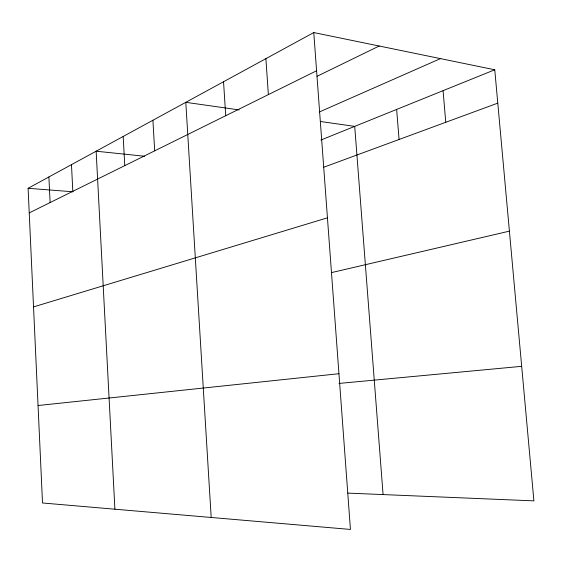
<?xml version="1.0" encoding="UTF-8"?>
<svg xmlns="http://www.w3.org/2000/svg" width="562" height="562" viewBox="0 0 562 562"><rect width="100%" height="100%" fill="white"/><g stroke="black" fill="none" stroke-linecap="round" stroke-linejoin="round"><path stroke-width="0.84" d="M313.765 32.561L350.442 529.439L42.515 502.983L28.1 188.298L313.765 32.561L494.757 69.779L533.9 500.868L347.843 493.106M29.224 212.893L316.582 70.77M317.017 76.313L379.195 46.014M319.314 111.993L440.468 58.617M320.944 140.022L494.757 69.779M323.782 167.216L497.784 103.127M33.53 306.901L327.442 217.824M331.65 272.57L509.411 231.137M38.047 405.518L338.942 373.709M338.977 383.439L521.684 366.326M28.1 188.298L73.004 191.79M144.575 156.243L96.144 151.206L114.908 509.2M239.145 109.92L185.797 102.326L211.193 517.476M320.424 121.497L354.713 126.38L383.08 494.574M443.067 90.672L445.771 122.284M396.639 109.435L399.076 139.481M265.889 58.659L268.369 94.62M223.535 81.75L225.734 115.702M152.913 120.254L154.683 150.841M123.169 136.468L124.778 165.635M71.479 164.652L72.814 191.333M48.887 176.967L50.109 202.559"/></g></svg>
